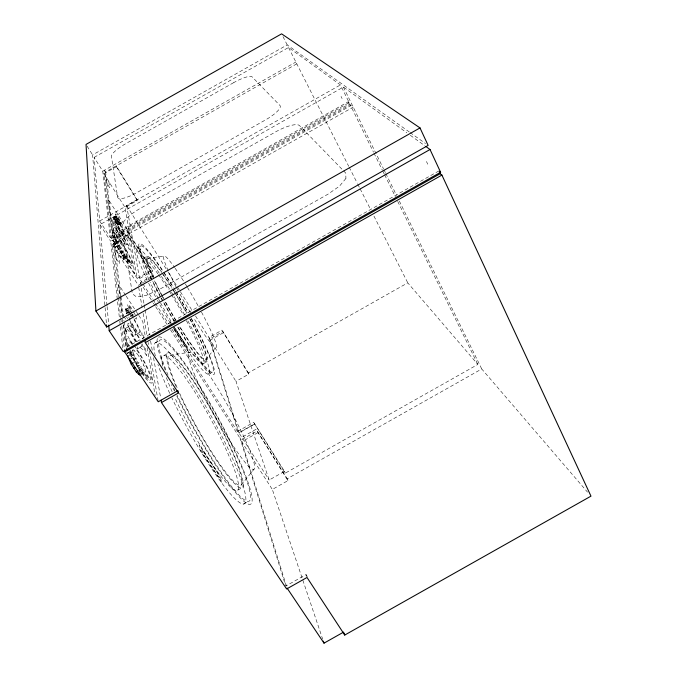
<?xml version="1.0" encoding="UTF-8"?>
<svg xmlns="http://www.w3.org/2000/svg" width="677" height="677" viewBox="0 0 677 677"><rect width="100%" height="100%" fill="white"/><g stroke="black" fill="none" stroke-linecap="round" stroke-linejoin="round"><path stroke-width="0.51" stroke-dasharray="3.38 2.54" d="M138.573 367.188L138.76 365.436M122.249 252.115L122.461 251.294M139.792 375.109L145.318 371.986L145.758 371.098C143.507 363.253 139.504 355.103 133.183 349.84L127.665 352.954C134.063 358.141 138.083 366.342 140.266 374.203L145.758 371.098M127.141 353.758L133.183 349.84M241.198 485.062L254.095 469.153M205.393 360.046L216.488 346.455M130.416 351.845A22.206 3.724 60.4 0 0 146.816 378.316L149.473 380.212L150.607 379.272A22.206 3.724 60.4 0 0 135.713 348.613M128.038 257.268L127.64 257.531C123.282 252.902 119.863 247.08 117.967 241.012L118.407 240.809C122.732 245.446 126.125 251.218 128.038 257.268L123.426 259.909C119.025 255.322 115.589 249.483 113.753 243.39L118.407 240.809M123.426 259.909L123.84 259.638C121.978 253.579 118.56 247.782 114.201 243.178L113.753 243.39L115.979 246.868M106.34 322.802L92.597 154.906L287.2 44.902L409.221 131.913M94.137 157.377L288.52 47.5L340.438 84.921L349.129 102.591L110.3 237.551L99.671 220.998L94.137 157.377L102.769 171.188L110.3 237.551M102.769 171.188L295.883 62.03M349.129 102.591L348.13 101.829L112.34 235.08L113.651 237.128L105.612 171.899L296.797 63.833M137.169 278.408L111.468 238.363L103.936 173.718L116.359 166.694L116.232 165.899L137.093 199.69L137.279 200.57L125.059 207.484L137.169 278.408L152.13 269.954L126.734 229.74L126.929 230.95L152.41 271.291L139.547 278.56L142.39 282.994M139.547 278.56L126.641 205.596L137.093 199.69M99.671 220.998L340.438 84.921M107.017 305.522L99.984 224.62L343.4 87.054L406.869 132.802M113.355 217.715L116.732 216.048L121.056 223.638C113.99 230.298 109.996 206.367 117.967 225.382M113.643 217.791L116.732 216.048M113.423 218.214L116.52 216.462L116.452 215.963M114.235 218.443L117.316 216.699M113.829 219.23L116.935 217.478L116.52 216.462M114.997 218.773L111.84 220.567L111.917 221.244A9.148 1.109 59.5 0 0 119.347 234.513A9.148 1.109 59.5 0 0 118.864 230.129A9.148 1.109 59.5 0 0 111.84 220.567L113.558 223.571L111.917 221.244M115.039 219.56L118.12 217.816M114.523 220.609L117.62 218.849L116.935 217.478M115.945 220.981L119.017 219.238M115.386 222.124L118.492 220.372L121.056 223.638M116.799 222.488L119.871 220.744M116.292 223.554L119.397 221.802M117.485 223.85L120.565 222.107M117.104 224.671L120.201 222.919M117.891 224.866L120.98 223.122M117.688 225.314L120.785 223.562M116.072 226.761L112.831 228.589L112.915 229.3A9.36 1.159 59.6 0 0 120.523 242.899A9.36 1.159 59.6 0 0 120.015 238.296A9.36 1.159 59.6 0 0 112.831 228.589L114.599 231.669L112.915 229.3M111.468 238.363L349.205 104.013L350.204 104.774L373.492 152.164M126.929 230.95L350.204 104.774M119.296 316.921L110.723 241.325L352.15 104.893M121.268 236.129L124.416 234.344M120.878 295.815L114.269 242.146L353.233 107.101M112.204 244.676L127.741 235.892L127.538 234.648L153.281 275.336L153.569 276.707L138.345 285.313L112.204 244.676L118.272 296.746M114.066 244.854L118.306 242.459M115.352 244.236L119.541 241.875M115.115 247.35L119.364 244.947M117.011 246.394L121.191 244.033M122.486 244.49L125.71 242.671M116.74 250.498L120.988 248.095M118.94 249.314L123.112 246.961M120.844 252.563L125.017 250.211M118.678 253.807L122.926 251.404M122.444 255.661L126.616 253.308M120.633 256.761L124.873 254.366M137.575 248.027L141.29 245.929M123.493 258.149L127.674 255.779M122.3 258.902L126.523 256.515M142.678 258.656L146.418 256.541M140.52 284.078L140.274 282.69L153.281 275.336M129.493 306.757L129.273 307.671L130.72 310.929L126.743 313.18L125.203 309.084L129.493 306.757L132.353 310.43M125.313 309.914L129.273 307.671M125.203 309.084L126.277 309.634L130.212 307.409M125.854 311.352L129.823 309.101M126.277 309.634L127.284 310.921L131.22 308.695M127.284 310.921L128.427 312.656L130.001 311.767M132.971 314.619L129.002 316.861L127.851 315.11M130.407 316.379L134.342 314.162L133.454 312.351M125.854 328.218L130.035 325.857M135.637 334.819L139.682 332.534M438.848 170.942L125.88 347.741L122.232 317.428M137.668 348.748L141.84 346.387M129.112 353.826L134.596 350.728M127.615 356.144L133.183 353.005L132.684 350.627M131.236 356.237L136.703 353.149M155.253 342.875L159.958 340.218M129.832 359.309L134.613 356.61L133.183 353.005M133.724 359.8L139.183 356.72M132.785 363.151L136.771 360.892L134.613 356.61M136.204 363.989L141.654 360.909M136.923 366.536L139.31 365.182L141.831 368.804L145.318 371.986M138.311 368.178L143.769 365.098M164.215 355.366L168.861 352.734M138.65 370.598L141.831 368.804M139.741 371.766L145.216 368.677M139.978 373.425L143.947 371.191M254.738 423.988L238.981 432.891L209.862 338.94L222.894 331.578L248.772 374.161L235.985 381.379L269.158 480.035L284.518 471.37L253.689 422.313L237.906 431.224L269.158 480.035M223.3 332.762L210.234 340.142L235.985 381.379M202.694 364.023L206.426 361.916M209.396 373.755L213.086 371.665M248.772 374.161L248.307 372.9L407.766 282.842L477.852 364.438L285.195 473.198L253.689 422.313M171.941 329.14L238.448 432.967L254.281 424.03M286.43 586.028L241.173 439.974L257.142 430.961L287.928 480.636L272.323 489.446L322.675 639.156M257.751 432.73L241.731 441.776L272.323 489.446M237.796 490.123L242.51 487.457M287.928 480.636L287.234 478.757L481.736 368.965L587.534 492.154M243.568 504.06L248.341 501.361M307.333 576.601L306.038 574.621L285.736 586.079L240.09 438.29L256.075 429.269L287.234 478.757M135.908 362.711L136.839 362.203M147.51 258.402L163.589 256.118M170.139 355.07L189.924 352.277M130.763 263.581L131.753 263.607A17.052 2.149 59.6 0 0 121.437 242.594A17.052 2.149 59.6 0 0 114.98 238.076A17.052 2.149 59.6 0 0 128.63 261.424L130.763 263.581L128.638 259.621M120.218 248.662L120.997 248.797M133.428 358.133L135.045 358.903M410.084 132.531L425.545 143.558M410.304 135.273L424.885 145.783M118.34 245.235L119.634 246.326M131.27 353.716L133.487 355.713M116.723 242.027L118.467 244.008M129.561 349.721L132.252 352.819M125.245 328.734L125.38 329.944L127.53 332.703L125.245 328.734A12.034 1.963 60.1 0 1 129.231 331.612A12.034 1.963 60.1 0 1 135.882 342.917M124.238 317.149L125.795 319.189M115.454 239.226L117.544 241.968M114.599 236.967L116.926 240.335M127.818 343.798L129.392 346.159M125.617 295.257L118.754 284.746L122.825 318.308M126.193 296.128L138.21 314.526M138.777 315.406L142.779 321.533L145.394 337.18M114.269 242.146L112.941 240.073L119.719 296.518M140.274 282.69L142.559 286.244M143.126 287.133L152.824 302.247M153.391 303.135L155.101 305.801M155.676 306.689L167.651 325.366M170.502 329.809L241.173 439.974M99.984 224.62L110.723 241.325M114.21 235.393L116.639 239.184M173.65 328.294L188.35 351.287L187.453 347.775L174.539 327.558M142.957 283.883L152.621 298.972M153.188 299.852L154.889 302.517M155.456 303.406L168.531 323.818M174.158 327.245L184.77 343.874L186.632 347.775L173.194 327.135M127.741 235.892L153.569 276.707M87.121 146.156L92.597 154.906M103.936 173.718L125.059 207.484M105.612 171.899L104.546 170.181L112.492 236.315M126.641 205.596L167.524 271.096M168.082 271.993L179.837 290.831M180.404 291.728L192.158 310.574M195.518 315.956L209.862 338.94M116.359 166.694L137.279 200.57M248.307 372.9L221.997 330.122L208.956 337.493L238.448 432.967M136.771 360.892L139.31 365.182M147.29 374.753L150.328 379.975M129.172 259.824L131.49 263.844M130.72 310.929L131.82 312.867M128.427 312.656L129.519 314.568M117.62 218.849L118.492 220.372M146.664 374.906L149.473 380.212M283.003 36.609L287.2 44.902M288.52 47.5L348.706 166.288M349.188 167.227L357.287 183.205M357.761 184.144L359.665 187.91M360.139 188.849L370.615 209.523M373.949 216.107L407.766 282.842M341.047 96.43L342.097 98.563M373.958 153.112L382.344 170.164M382.81 171.112L384.206 173.955M384.68 174.903L395.393 196.702M397.721 201.441L477.852 364.438M348.13 101.829L349.205 104.013M127.801 258.851L129.62 262.532M343.4 87.054L383.495 168.776M383.961 169.724L385.357 172.567M385.822 173.515L396.536 195.34M399.328 201.035L481.736 368.965M145.623 374.305L148.051 379.408M426.468 161.507L427.746 164.223M126.701 257.556L128.105 260.755M144.235 372.976L146.147 377.588M284.518 471.37L285.195 473.198M125.397 255.796L126.303 258.335M306.038 574.621L306.689 576.525M142.568 370.971L143.837 374.838M170.612 321.397L171.391 324.757M152.13 269.954L152.41 271.291M123.959 253.672L124.314 255.407M140.706 368.415L141.273 371.309M141.256 288.224L144.006 303.778M144.184 304.811L144.92 308.957M145.106 309.998L149.499 334.878M150.599 341.098L152.435 351.465M153.535 357.684L160.686 398.11M138.7 287.387L142.077 307.146M143.143 313.383L147.222 337.307M148.111 342.503L148.466 344.585M149.532 350.821L158.054 400.733M147.129 347.614L155.126 395.588M143.846 338.635L143.253 335.013L141.789 332.779L142.796 339.092M108.887 181.673L109.674 187.715L106.958 183.374L106.221 177.408M118.357 254.298L119.592 263.785L116.199 258.529L115.039 249.144M121.014 296.864L123.984 320.966M124.111 322.015L127.208 347.166M123.595 324.605L126.387 347.682M126.904 351.879L127.158 353.978M119.846 297.567L122.105 316.379M118.39 297.787L120.701 317.572M120.819 318.613L121.183 321.736M121.674 325.908L124.34 348.816M119.778 321.118L123.112 350.517M107.11 306.579L108.659 324.435M158.511 337.154A95.415 13.337 61.1 0 1 222.217 425.198A95.415 13.337 61.1 0 1 246.318 503.104A95.415 13.337 61.1 0 1 176.604 395.63M174.454 391.12A95.415 13.337 61.1 0 1 171.425 384.544M165.247 370.141A95.415 13.337 61.1 0 1 157.944 337.578M168.065 375.176A92.004 12.855 61.1 0 1 194.815 379.035A92.004 12.855 61.1 0 1 249.517 500.895A92.004 12.855 61.1 0 1 176.925 394.911M174.827 390.46A92.004 12.855 61.1 0 1 173.904 388.471M175.978 386.322A77.026 10.756 61.1 0 1 195.746 384.147A77.026 10.756 61.1 0 1 242.239 487.677A77.026 10.756 61.1 0 1 179.566 394.31M177.078 387.557A74.309 10.375 61.1 0 1 196.525 386.008A74.309 10.375 61.1 0 1 240.733 485.367A74.309 10.375 61.1 0 1 179.456 392.905M155.346 355.874A92.004 13.345 61.1 0 1 202.448 400.784A92.004 13.345 61.1 0 1 243.06 504.052A92.004 13.345 61.1 0 1 171.831 397.797M169.741 393.337A92.004 13.345 61.1 0 1 157.885 364.361M162.742 366.113A77.026 11.154 61.1 0 1 203.455 406.166A77.026 11.154 61.1 0 1 235.554 490.436A77.026 11.154 61.1 0 1 174.556 397.137M172.119 391.721A77.026 11.154 61.1 0 1 165.552 375.312M134.131 345.431A25.379 4.257 60.4 0 1 150.463 374.576A25.379 4.257 60.4 0 1 147.154 380.059A25.379 4.257 60.4 0 1 129.95 352.362M127.598 346.683A25.379 4.257 60.4 0 1 133.479 344.593M136.212 317.318A8.53 1.278 60 0 1 135.095 318.232M133.623 316.404A8.53 1.278 60 0 1 131.913 313.849M131.482 313.146A8.53 1.278 60 0 1 127.75 304.312A8.53 1.278 60 0 1 133.115 310.887M133.928 312.325A8.53 1.278 60 0 1 135.307 315.076M128.241 345.905A22.206 3.724 60.4 0 1 131.846 343.874M141.561 344.491A12.034 1.913 60.2 0 1 139.555 345.346M136.856 341.834A12.034 1.913 60.2 0 1 129.637 325.882A12.034 1.913 60.2 0 1 139.657 339.803M142.035 343.781A15.038 2.386 60.2 0 1 138.997 345.778M136.026 341.53A15.038 2.386 60.2 0 1 128.241 323.225A15.038 2.386 60.2 0 1 140.469 340.303M137.406 346.836A12.034 1.963 60.1 0 1 135.341 347.724M132.624 344.221A12.034 1.963 60.1 0 1 125.38 329.944M134.097 319.916A11.67 1.794 60.1 0 1 139.428 332.856A11.67 1.794 60.1 0 1 130.576 320.788M130.077 319.798A11.67 1.794 60.1 0 1 128.791 317.014M127.657 313.036A11.67 1.794 60.1 0 1 128.232 312.613L124.187 314.898A11.67 1.845 60 0 0 123.586 315.338M129.671 313.781A11.67 1.794 60.1 0 1 131.736 316.354M133.877 318.706A14.589 2.243 60.1 0 1 140.816 335.403A14.589 2.243 60.1 0 1 129.299 319.341M126.794 313.629A14.589 2.243 60.1 0 1 130.568 313.857M131.101 314.577A14.589 2.243 60.1 0 1 133.394 317.953M130.086 322.176A11.67 1.845 60 0 1 135.375 335.149A11.67 1.845 60 0 1 126.472 323.107M126.616 317.191A11.67 1.845 60 0 1 127.716 318.63M191.159 318.029A75.257 8.327 60.3 0 1 214 374.406A75.257 8.327 60.3 0 1 177.146 326.382M174.463 321.888A75.257 8.327 60.3 0 1 162.988 301.688M162.48 300.766A75.257 8.327 60.3 0 1 160.999 298.024M160.517 297.118A75.257 8.327 60.3 0 1 152.24 281.04M151.783 280.126A75.257 8.327 60.3 0 1 163.445 271.629M164.029 272.518A75.257 8.327 60.3 0 1 173.414 287.276M173.955 288.165A75.257 8.327 60.3 0 1 175.58 290.839M176.088 291.685A75.257 8.327 60.3 0 1 188.248 312.723M191.388 319.002A72.583 8.022 60.3 0 1 212.713 372.071A72.583 8.022 60.3 0 1 177.941 327.025M174.327 320.983A72.583 8.022 60.3 0 1 163.301 301.553M162.819 300.664A72.583 8.022 60.3 0 1 161.405 298.041M160.026 295.451A72.583 8.022 60.3 0 1 152.486 280.684M151.656 278.958A72.583 8.022 60.3 0 1 163.055 271.604M163.656 272.509A72.583 8.022 60.3 0 1 173.278 287.573M175.995 292.032A72.583 8.022 60.3 0 1 187.927 312.681M189.831 318.596A60.795 6.719 60.3 0 1 207.094 361.789A60.795 6.719 60.3 0 1 179.16 326.119M175.961 320.813A60.795 6.719 60.3 0 1 165.095 301.697M163.149 298.066A60.795 6.719 60.3 0 1 161.727 295.384M161.27 294.495A60.795 6.719 60.3 0 1 153.281 278.264M152.909 277.435A60.795 6.719 60.3 0 1 162.658 273.576M163.284 274.473A60.795 6.719 60.3 0 1 171.848 287.564M173.456 290.145A60.795 6.719 60.3 0 1 175.631 293.691M176.172 294.597A60.795 6.719 60.3 0 1 186.827 313.053M189.89 319.163A58.654 6.482 60.3 0 1 206.028 359.944A58.654 6.482 60.3 0 1 179.363 325.933M176.079 320.492A58.654 6.482 60.3 0 1 164.943 300.859M164.443 299.928A58.654 6.482 60.3 0 1 162.971 297.144M162.488 296.23A58.654 6.482 60.3 0 1 154.601 280.337M153.806 278.594A58.654 6.482 60.3 0 1 161.371 272.247M161.964 273.068A58.654 6.482 60.3 0 1 172.034 288.275M172.542 289.096A58.654 6.482 60.3 0 1 174.107 291.618M174.632 292.472A58.654 6.482 60.3 0 1 186.505 312.918M201.534 312.156A52.772 5.061 60.3 0 1 216.158 347.496A52.772 5.061 60.3 0 1 193.58 317.758M190.449 312.562A52.772 5.061 60.3 0 1 178.339 291.093M177.873 290.213A52.772 5.061 60.3 0 1 176.502 287.607M176.054 286.752A52.772 5.061 60.3 0 1 174.581 267.491M175.131 268.278A52.772 5.061 60.3 0 1 184.914 283.257M185.413 284.061A52.772 5.061 60.3 0 1 186.92 286.523M187.427 287.361A52.772 5.061 60.3 0 1 198.996 307.46M187.918 320.957A72.574 8.327 60.2 0 1 208.948 374.195A72.574 8.327 60.2 0 1 173.447 328.421M170.342 323.234A72.574 8.327 60.2 0 1 158.841 302.915M158.367 302.035A72.574 8.327 60.2 0 1 157.428 300.292M155.549 296.746A72.574 8.327 60.2 0 1 147.704 281.192M147.214 280.176A72.574 8.327 60.2 0 1 160.762 275.404M161.38 276.326A72.574 8.327 60.2 0 1 170.926 291.355M171.484 292.261A72.574 8.327 60.2 0 1 173.583 295.747M174.116 296.628A72.574 8.327 60.2 0 1 184.474 314.636M186.336 320.568A60.795 6.973 60.2 0 1 203.337 363.913A60.795 6.973 60.2 0 1 174.7 327.465M170.968 321.253A60.795 6.973 60.2 0 1 160.669 303.008M160.178 302.103A60.795 6.973 60.2 0 1 158.74 299.386M158.266 298.489A60.795 6.973 60.2 0 1 150.176 282.174M149.016 279.626A60.795 6.973 60.2 0 1 157.868 273.821M158.486 274.693A60.795 6.973 60.2 0 1 168.336 289.544M169.402 291.254A60.795 6.973 60.2 0 1 171.036 293.886M171.577 294.774A60.795 6.973 60.2 0 1 183.323 315.025M345.922 178.457L339.456 186.183L328.04 194.147L158.494 289.934L145.927 295.527L136.339 296.864L132.32 293.7L122.012 225.983A23.052 6.457 -31 0 1 140.571 208.203L275.395 132.007A23.01 6.474 -28.5 0 1 299.572 125.643L345.761 173.1L345.922 178.457M233.616 82.679L126.345 143.312A18.237 4.062 -30.4 0 0 111.409 156.362L117.62 197.159A21.055 5.399 -30.7 0 0 137.126 192.471L265.274 120.049A21.021 5.408 -28.7 0 0 279.914 105.434L252.089 76.839A18.22 4.07 -28.9 0 0 233.616 82.679M219.458 477.488L218.011 476.202L203.921 455.088L201.441 449.663L202.973 451.068L216.97 472.072L219.458 477.488M221.743 482.312L200.468 450.442L199.182 444.865L220.27 476.523L221.743 482.312M146.587 355.518L145.056 353.199L143.981 346.489L145.496 348.773L146.587 355.518M134.841 273.897L113.381 240.437L108.413 199.478L127.471 229.672L134.841 273.897M127.961 241.046L126.794 239.201L126.184 235.376L127.344 237.204L127.961 241.046M128.689 245.514L127.504 243.652L128.148 247.664L129.349 249.542L128.689 245.514M194.028 373.45A66.845 8.099 61 0 0 251.353 468.594A66.845 8.099 61 0 0 219.06 390.468A66.845 8.099 61 0 0 194.028 373.45M115.005 239.303A19.489 2.454 59.6 0 0 132.286 265.926A19.489 2.454 59.6 0 0 121.572 242.214A19.489 2.454 59.6 0 0 115.005 239.303M115.869 215.997A6.728 0.77 59.5 0 0 121.877 225.509A6.728 0.77 59.5 0 0 118.492 217.892A6.728 0.77 59.5 0 0 115.869 215.997M116.732 229.054A9.36 1.126 59.6 0 0 125.11 242.535A9.36 1.126 59.6 0 0 120.87 232.439A9.36 1.126 59.6 0 0 116.732 229.054M116.207 228.851A11.704 1.413 59.6 0 0 126.548 244.752A11.704 1.413 59.6 0 0 119.931 230.417A11.704 1.413 59.6 0 0 116.207 228.851M115.632 220.981A9.148 1.075 59.6 0 0 123.823 234.183A9.148 1.075 59.6 0 0 119.694 224.409A9.148 1.075 59.6 0 0 115.632 220.981M115.124 220.753A11.441 1.346 59.6 0 0 125.228 236.358A11.441 1.346 59.6 0 0 118.78 222.454A11.441 1.346 59.6 0 0 115.124 220.753"/><path stroke-width="1.02" d="M95.922 311.022L420.011 127.919L428.126 145.394L106.687 326.999L95.922 311.022L86.03 144.413L281.607 33.85L420.011 127.919M109.209 330.74L430.03 149.499L440.609 172.28L123.231 351.566L109.209 330.74L108.752 325.493M177.958 390.637L158.232 401.774L124.703 351.938L440.152 173.744L441.912 175.089L590.97 496.148L344.728 635.068L307.019 577.473L286.633 588.982L161.464 402.544L161.05 400.183M161.464 402.544L178.449 392.948L145.301 342.638L441.912 175.089M139.792 375.109L136.263 371.952L131.186 364.048L132.785 363.151M133.724 368.339L135.324 367.442M136.263 371.952L137.854 371.047M138.396 374.322L139.978 373.425M287.056 588.051L324.021 643.15L343.628 632.09M425.74 146.401L430.03 149.499M439.441 171.383L440.609 172.28M126.447 348.596L127.598 350.305M131.186 364.048L127.615 356.144M439.288 171.873L440.152 173.744M343.899 632.834L344.728 635.068M323.344 641.153L324.021 643.15M178.119 391.408L178.449 392.948M144.954 340.506L145.301 342.638M124.458 349.857L124.703 351.938M106.509 324.901L106.687 326.999"/></g></svg>
